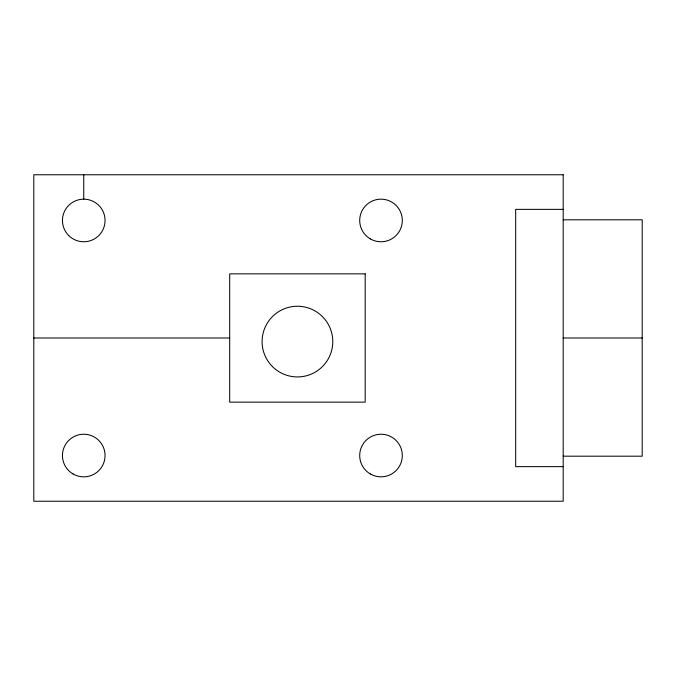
<?xml version="1.0" encoding="UTF-8"?>
<svg xmlns="http://www.w3.org/2000/svg" width="676" height="676" viewBox="0 0 676 676"><rect width="100%" height="100%" fill="white"/><g stroke="black" fill="none" stroke-linecap="round" stroke-linejoin="round"><path stroke-width="1.01" d="M563.192 209.366L515.687 209.366L515.687 466.634L563.192 466.634M563.192 219.81L642.2 219.81L642.2 456.19L563.192 456.19M33.8 338L229.688 338M563.192 338L642.2 338M83.748 174.763L83.748 199.166M563.192 174.763L33.8 174.763L33.8 501.237L563.192 501.237L563.192 174.763M365.184 273.848L229.688 273.848L229.688 402.152L365.184 402.152L365.184 273.848M272.445 366.578A35.338 35.338 0 0 0 331.57 350.743A35.338 35.338 0 0 0 288.289 307.453A35.338 35.338 0 0 0 272.445 366.578M73.101 473.986A21.302 21.302 0 0 0 105.059 455.531A21.302 21.302 0 0 0 73.101 437.085A21.302 21.302 0 0 0 73.101 473.986M68.69 235.527A21.302 21.302 0 0 0 104.332 225.978A21.302 21.302 0 0 0 78.239 199.893A21.302 21.302 0 0 0 68.69 235.527M370.363 473.986A21.302 21.302 0 0 0 402.313 455.531A21.302 21.302 0 0 0 370.363 437.085A21.302 21.302 0 0 0 370.363 473.986M370.363 238.915A21.302 21.302 0 0 0 402.313 220.469A21.302 21.302 0 0 0 370.363 202.014A21.302 21.302 0 0 0 370.363 238.915"/></g></svg>
